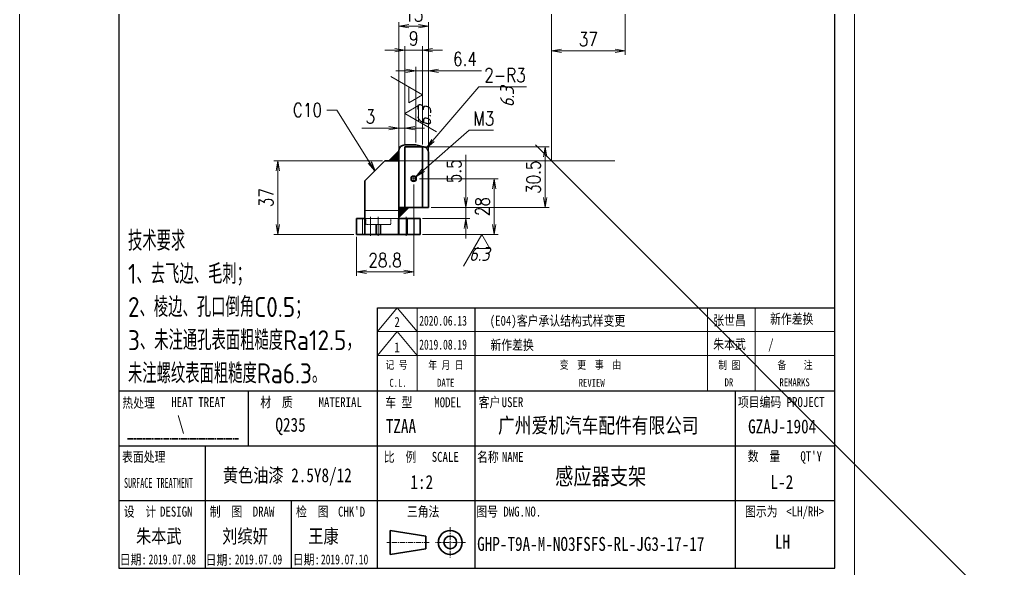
# Model space of a CAD drawing. Header units: millimetres. Extents: x -24576 to 162381, y -42879 to 1708.
# Drawn here: x 94812.8 to 95303.1, y 813.6 to 1090.1 of the extents above; entities that cross this region are included whole.
import ezdxf
from ezdxf.enums import TextEntityAlignment as Align

# ---------------------------------------------------------------- set-up
doc = ezdxf.new("R2010")
doc.units = ezdxf.units.MM
doc.header["$LTSCALE"] = 0.5
for name, pattern in [('AM_ISO02W050x2', [3.75, 3, -0.75]), ('AM_ISO08W050x2', [9, 6, -0.75, 1.5, -0.75]), ('CENTER', [2, 1.25, -0.25, 0.25, -0.25])]:
    doc.linetypes.add(name, pattern=pattern)
for name, color, linetype, lineweight in [('CENTER', 2, 'AM_ISO08W050x2', 15), ('DRAWING', 7, 'Continuous', 35), ('HIDDEN', 1, 'AM_ISO02W050x2', 18), ('中心线', 2, 'AM_ISO08W050x2', 18), ('图框', 7, 'Continuous', 18), ('标注线', 3, 'Continuous', 18), ('热处理', 7, 'Continuous', 20), ('粗实线', 7, 'Continuous', 35), ('粗点划线', 6, 'AM_ISO08W050x2', 35), ('细实线', 3, 'Continuous', 18)]:
    doc.layers.add(name, color=color, linetype=linetype, lineweight=lineweight)
for name, color, linetype in [('SYMBOL', 7, 'Continuous'), ('图\\M+19E79\\M+195B6\\M+18E9A', 7, 'Continuous'), ('图号', 7, 'Continuous'), ('图名', 7, 'Continuous'), ('数量', 7, 'Continuous'), ('材质', 7, 'Continuous'), ('表面处理', 7, 'Continuous'), ('车型', 7, 'Continuous')]:
    doc.layers.add(name, color=color, linetype=linetype)
doc.layers.add('打印-禁用', color=7, linetype='Continuous', lineweight=15, plot=False)
doc.styles.add('DIM', font='romans.shx', dxfattribs={"width": 0.8, "bigfont": 'bigfont.shx'})
doc.styles.add('国标', font='simfang.ttf', dxfattribs={"width": 0.8})
doc.styles.add('机械长仿宋', font='gbenor.shx', dxfattribs={"height": 1, "bigfont": 'gbcbig.shx'})
doc.dimstyles.new('DEH 1-2$0', dxfattribs={"dimscale": 2, "dimtxt": 3.5, "dimasz": 2.5, "dimexe": 1, "dimexo": 0.625, "dimgap": 1.2, "dimtad": 1, "dimdsep": 46, "dimtxsty": 'DIM', "dimblk": 'OPEN', "dimcen": 0, "dimclrd": 8, "dimclre": 8, "dimclrt": 2, "dimazin": 2, "dimtfac": 0.5, "dimtmove": 0, "dimatfit": 3, "dimldrblk": 'OPEN', "dimfxl": 0, "dimtolj": 2, "dimlwd": 13, "dimlwe": 13, "dimarcsym": 0})
doc.dimstyles.new('DEH 1-2$3', dxfattribs={"dimscale": 2, "dimtxt": 3.5, "dimasz": 2.5, "dimexe": 1, "dimexo": 0.625, "dimgap": 1.2, "dimtad": 1, "dimtoh": 1, "dimdsep": 46, "dimtxsty": 'DIM', "dimblk": 'OPEN', "dimcen": 0, "dimclrd": 8, "dimclre": 8, "dimclrt": 2, "dimazin": 2, "dimtfac": 0.5, "dimtofl": 0, "dimtmove": 0, "dimatfit": 3, "dimldrblk": 'OPEN', "dimfxl": 0, "dimtolj": 2, "dimlwd": 18, "dimlwe": 18, "dimarcsym": 0})
doc.dimstyles.new('DEH 1-2$4', dxfattribs={"dimscale": 2, "dimtxt": 3.5, "dimasz": 2.5, "dimexe": 1, "dimexo": 0.625, "dimgap": 1.2, "dimtad": 1, "dimtoh": 1, "dimdsep": 46, "dimtxsty": 'DIM', "dimblk": 'OPEN', "dimcen": 0, "dimclrd": 8, "dimclre": 8, "dimclrt": 2, "dimazin": 2, "dimtfac": 0.5, "dimtofl": 0, "dimtmove": 0, "dimatfit": 3, "dimldrblk": 'OPEN', "dimfxl": 0, "dimtolj": 2, "dimlwd": 18, "dimlwe": 18, "dimarcsym": 0})
doc.dimstyles.new('DEH 1-2$7', dxfattribs={"dimscale": 2, "dimtxt": 3.5, "dimasz": 2.5, "dimexe": 1, "dimexo": 0.625, "dimgap": 1.2, "dimtad": 1, "dimdsep": 46, "dimtxsty": 'DIM', "dimblk": 'OPEN', "dimcen": 0, "dimclrd": 8, "dimclre": 8, "dimclrt": 2, "dimazin": 2, "dimtfac": 0.5, "dimtmove": 0, "dimatfit": 3, "dimldrblk": 'OPEN', "dimfxl": 0, "dimtolj": 2, "dimlwd": 13, "dimlwe": 13, "dimarcsym": 0})

# ---------------------------------------------------------------- blocks, each defined once
blk = doc.blocks.new('GZDEH零件A4图框V01版')
at = {"layer": '中心线', "color": 1, "linetype": 'CENTER', "lineweight": 5, "ltscale": 2}
for p, q in [((108.33, 23.8), (108.33, 16.2)), ((103, 20), (92.4, 20)), ((112.13, 20), (104.53, 20))]:
    blk.add_line(p, q, dxfattribs=at)
at = {"layer": '图\\M+19E79\\M+195B6\\M+18E9A', "linetype": 'Continuous'}
for p, q in [((25, 292), (25, 13.5)), ((205, 13.5), (205, 292)), ((205, 13.5), (205, 97)), ((90, 79), (205, 79)), ((90, 13.5), (90, 79)), ((25, 13.5), (205, 13.5))]:
    blk.add_line(p, q, dxfattribs=at)
at = {"layer": '图\\M+19E79\\M+195B6\\M+18E9A', "color": 9}
for p, q in [((114.5, 79), (114.5, 13.5)), ((205, 58), (25, 58)), ((57.5, 58), (57.5, 44.11)), ((114.5, 58), (114.5, 13.5)), ((180, 58), (180, 13.5)), ((25, 44.25), (205, 44.25)), ((46.68, 44.25), (46.68, 30.5)), ((25, 30.5), (205, 30.5)), ((46.68, 30.5), (46.68, 13.5)), ((46.68, 30.5), (46.68, 13.5)), ((68.34, 30.5), (68.34, 13.5)), ((68.34, 30.5), (68.34, 13.5))]:
    blk.add_line(p, q, dxfattribs=at)
at = {"layer": '图框', "color": 9}
for p, q in [((90, 73), (95, 79)), ((95, 79), (100, 73)), ((100, 58), (100, 79)), ((173, 58), (173, 79)), ((185, 79), (185, 58)), ((90, 73), (205, 73)), ((90, 67), (95, 73)), ((95, 73), (100, 67)), ((90, 67), (205, 67))]:
    blk.add_line(p, q, dxfattribs=at)
at = {"layer": '图框', "color": 2, "linetype": 'ByBlock', "lineweight": 35}
for p, q in [((102.2, 21.6), (93.2, 23)), ((93.2, 17), (93.2, 23)), ((102.2, 21.6), (102.2, 18.4)), ((102.2, 18.4), (93.2, 17))]:
    blk.add_line(p, q, dxfattribs=at)
for radius in [3, 1.6]:
    blk.add_circle((108.33, 20), radius, dxfattribs=at)
at = {"layer": '打印-禁用', "linetype": 'Continuous'}
for p, q in [((0, 297), (0, 0)), ((210, 297), (210, 0))]:
    blk.add_line(p, q, dxfattribs=at)
at = {"layer": '图\\M+19E79\\M+195B6\\M+18E9A', "color": 9, "style": '国标'}
for s, width, p in [('热处理', 0.8, (25.86, 53.85)), ('材  质', 0.8, (60.55, 54)), ('项目编码 PROJECT', 0.8, (180.64, 54.03)), ('表面处理', 0.8, (25.78, 40.25)), ('比  例\u3000', 0.8, (91.61, 40.25)), ('SCALE', 0.8, (103.66, 40.25)), ('名称\u3000', 0.8, (115.05, 40.25)), ('NAME', 0.8, (121.31, 40.25)), ('数  量', 0.8, (183.12, 40.41)), ("QT'Y ", 0.8, (196.37, 40.41)), ('SURFACE TREATMENT', 0.6, (26.28, 33.71)), (' DESIGN', 0.8, (33.98, 26.5)), (' DRAW', 0.8, (57.29, 26.5)), ("CHK'D", 0.8, (80.09, 26.5)), ('三角法', 0.8, (97.41, 26.5)), ('图号', 0.8, (114.87, 26.5)), ('DWG.NO.', 0.8, (121.67, 26.5)), ('图示为', 0.8, (182.45, 26.53)), ('<LH/RH>', 0.8, (192.82, 26.53))]:
    blk.add_text(s, height=2.5, dxfattribs=dict(at, width=width)).set_placement(p)
at = {"layer": '图\\M+19E79\\M+195B6\\M+18E9A', "color": 9, "style": '国标', "width": 0.8}
for s, p in [('HEAT TREAT', (44.96, 54.01)), ('MATERIAL', (80.65, 54)), ('客户', (118.19, 54)), ('USER', (123.97, 54)), ('设  计', (30.3, 26.5)), ('制  图', (51.94, 26.5)), ('检  图', (73.62, 26.5)), ('日期:', (28.6, 14.46)), ('日期:', (50.22, 14.36)), ('日期:', (72.13, 14.46))]:
    blk.add_text(s, height=2.5, dxfattribs=at).set_placement(p, align=Align.CENTER)
for s, p in [('车 型', (95.38, 55.27)), ('MODEL', (107.71, 55.22))]:
    blk.add_text(s, height=2.5, dxfattribs=at).set_placement(p, align=Align.MIDDLE)
at = {"layer": '图框', "color": 9, "style": '国标', "width": 0.8}
for s, p in [('记 号', (94.82, 63.62)), ('年 月 日', (107.24, 63.57)), ('变  更  事  由', (143.58, 63.63)), ('C.L.', (95.2, 59.11)), ('DATE', (107.19, 59.14)), ('REVIEW', (143.89, 59.11))]:
    blk.add_text(s, height=2, dxfattribs=at).set_placement(p, align=Align.CENTER)
for s, p in [('制 图', (178.49, 64.61)), ('备    注', (195.02, 64.64)), ('DR', (178.4, 60.22)), ('REMARKS', (194.91, 60.23))]:
    blk.add_text(s, height=2, dxfattribs=at).set_placement(p, align=Align.MIDDLE)
blk = doc.blocks.new('DEH A4')
at = {"layer": '图框'}
blk.add_blockref('GZDEH零件A4图框V01版', (0, 0), dxfattribs=at)
blk = doc.blocks.new('_Open')
at = {"color": 0, "linetype": 'ByBlock', "lineweight": -2}
for p, q in [((-1, 0.167), (0, 0)), ((-1, -0.167), (0, 0)), ((0, 0), (-1, 0))]:
    blk.add_line(p, q, dxfattribs=at)
blk = doc.blocks.new('*D18')
at = {"layer": 'Defpoints', "color": 0, "transparency": 16777216}
for p in [(94942.72, 1019.05), (94996.5, 1019.05), (94982.2, 982.05)]:
    blk.add_point(p, dxfattribs=at)
at = {"layer": '标注线', "color": 8, "lineweight": 13, "transparency": 16777216}
for p, q in [((94995.25, 1019.05), (94940.72, 1019.05)), ((94942.72, 987.05), (94942.72, 1014.05)), ((94980.95, 982.05), (94940.72, 982.05))]:
    blk.add_line(p, q, dxfattribs=at)
at = {"layer": '标注线', "color": 8, "lineweight": 13, "transparency": 16777216, "xscale": 5, "yscale": 5, "zscale": 5}
for p, rotation in [((94942.72, 1019.05), 90), ((94942.72, 982.05), 270)]:
    blk.add_blockref('_Open', p, dxfattribs=dict(at, rotation=rotation))
at = {"layer": '标注线', "color": 2, "transparency": 16777216, "insert": (94936.82, 1000.55), "char_height": 7, "attachment_point": 5, "rotation": 90, "style": 'DIM'}
blk.add_mtext('\\A2;37', dxfattribs=at)
blk = doc.blocks.new('*D19')
at = {"layer": 'Defpoints', "color": 0, "transparency": 16777216}
for p in [(95006.5, 1035.39), (95006.5, 1026.05), (95003.5, 1024.05)]:
    blk.add_point(p, dxfattribs=at)
at = {"layer": '标注线', "color": 8, "lineweight": 13, "transparency": 16777216}
for p, q in [((94998.5, 1035.39), (94984.97, 1035.39)), ((95003.5, 1025.3), (95003.5, 1037.39)), ((95006.5, 1035.39), (95003.5, 1035.39)), ((95006.5, 1027.3), (95006.5, 1037.39)), ((95011.5, 1035.39), (95016.5, 1035.39))]:
    blk.add_line(p, q, dxfattribs=at)
at = {"layer": '标注线', "color": 8, "lineweight": 13, "transparency": 16777216, "xscale": 5, "yscale": 5, "zscale": 5}
blk.add_blockref('_Open', (95003.5, 1035.39), dxfattribs=at)
at = {"layer": '标注线', "color": 8, "lineweight": 13, "transparency": 16777216, "xscale": 5, "yscale": 5, "zscale": 5, "rotation": 180}
blk.add_blockref('_Open', (95006.5, 1035.39), dxfattribs=at)
at = {"layer": '标注线', "color": 2, "transparency": 16777216, "insert": (94989.23, 1041.29), "char_height": 7, "attachment_point": 5, "style": 'DIM'}
blk.add_mtext('\\A2;3', dxfattribs=at)
blk = doc.blocks.new('*D20')
at = {"layer": 'Defpoints', "color": 0, "transparency": 16777216}
for p in [(95015.5, 1074.61), (95006.5, 1026.05), (95015.5, 1026.05)]:
    blk.add_point(p, dxfattribs=at)
at = {"layer": '标注线', "color": 8, "lineweight": 13, "transparency": 16777216}
for p, q in [((95001.5, 1074.61), (94996.5, 1074.61)), ((95006.5, 1027.3), (95006.5, 1076.61)), ((95006.5, 1074.61), (95015.5, 1074.61)), ((95015.5, 1027.3), (95015.5, 1076.61)), ((95020.5, 1074.61), (95025.5, 1074.61))]:
    blk.add_line(p, q, dxfattribs=at)
at = {"layer": '标注线', "color": 8, "lineweight": 13, "transparency": 16777216, "xscale": 5, "yscale": 5, "zscale": 5}
blk.add_blockref('_Open', (95006.5, 1074.61), dxfattribs=at)
at = {"layer": '标注线', "color": 8, "lineweight": 13, "transparency": 16777216, "xscale": 5, "yscale": 5, "zscale": 5, "rotation": 180}
blk.add_blockref('_Open', (95015.5, 1074.61), dxfattribs=at)
at = {"layer": '标注线', "color": 2, "transparency": 16777216, "insert": (95011, 1080.51), "char_height": 7, "attachment_point": 5, "style": 'DIM'}
blk.add_mtext('\\A2;9', dxfattribs=at)
blk = doc.blocks.new('*D21')
at = {"layer": 'Defpoints', "color": 0, "transparency": 16777216}
for p in [(95018.5, 1086.66), (95003.5, 1024.05), (95018.5, 1023.17)]:
    blk.add_point(p, dxfattribs=at)
at = {"layer": '标注线', "color": 8, "lineweight": 13, "transparency": 16777216}
for p, q in [((95003.5, 1025.3), (95003.5, 1088.66)), ((95018.5, 1024.42), (95018.5, 1088.66)), ((95008.5, 1086.66), (95013.5, 1086.66))]:
    blk.add_line(p, q, dxfattribs=at)
at = {"layer": '标注线', "color": 8, "lineweight": 13, "transparency": 16777216, "xscale": 5, "yscale": 5, "zscale": 5, "rotation": 180}
blk.add_blockref('_Open', (95003.5, 1086.66), dxfattribs=at)
at = {"layer": '标注线', "color": 8, "lineweight": 13, "transparency": 16777216, "xscale": 5, "yscale": 5, "zscale": 5}
blk.add_blockref('_Open', (95018.5, 1086.66), dxfattribs=at)
at = {"layer": '标注线', "color": 2, "transparency": 16777216, "insert": (95011.05, 1092.56), "char_height": 7, "attachment_point": 5, "style": 'DIM'}
blk.add_mtext('\\A2;15', dxfattribs=at)
blk = doc.blocks.new('*D24')
at = {"layer": 'Defpoints', "color": 0, "transparency": 16777216}
for p in [(95012.6, 1010.05), (95051.52, 1010.05), (95014.2, 982.05)]:
    blk.add_point(p, dxfattribs=at)
at = {"layer": '标注线', "color": 8, "lineweight": 13, "transparency": 16777216}
for p, q in [((95013.85, 1010.05), (95053.52, 1010.05)), ((95051.52, 987.05), (95051.52, 1005.05)), ((95015.45, 982.05), (95053.52, 982.05))]:
    blk.add_line(p, q, dxfattribs=at)
at = {"layer": '标注线', "color": 8, "lineweight": 13, "transparency": 16777216, "xscale": 5, "yscale": 5, "zscale": 5}
for p, rotation in [((95051.52, 1010.05), 90), ((95051.52, 982.05), 270)]:
    blk.add_blockref('_Open', p, dxfattribs=dict(at, rotation=rotation))
at = {"layer": '标注线', "color": 2, "transparency": 16777216, "insert": (95045.62, 996.05), "char_height": 7, "attachment_point": 5, "rotation": 90, "style": 'DIM'}
blk.add_mtext('\\A2;28', dxfattribs=at)
blk = doc.blocks.new('*D25')
at = {"layer": 'Defpoints', "color": 0, "transparency": 16777216}
for p in [(95011, 1008.45), (94982.2, 982.05), (95011, 963.17)]:
    blk.add_point(p, dxfattribs=at)
at = {"layer": '标注线', "color": 8, "lineweight": 13, "transparency": 16777216}
for p, q in [((95011, 1007.2), (95011, 961.17)), ((94982.2, 980.8), (94982.2, 961.17)), ((94987.2, 963.17), (95006, 963.17))]:
    blk.add_line(p, q, dxfattribs=at)
at = {"layer": '标注线', "color": 8, "lineweight": 13, "transparency": 16777216, "xscale": 5, "yscale": 5, "zscale": 5, "rotation": 180}
blk.add_blockref('_Open', (94982.2, 963.17), dxfattribs=at)
at = {"layer": '标注线', "color": 8, "lineweight": 13, "transparency": 16777216, "xscale": 5, "yscale": 5, "zscale": 5}
blk.add_blockref('_Open', (95011, 963.17), dxfattribs=at)
at = {"layer": '标注线', "color": 2, "transparency": 16777216, "insert": (94996.6, 969.07), "char_height": 7, "attachment_point": 5, "style": 'DIM'}
blk.add_mtext('\\A2;28.8', dxfattribs=at)
blk = doc.blocks.new('*D26')
at = {"layer": 'Defpoints', "color": 0, "transparency": 16777216}
for p in [(95012.13, 1011.04), (95009.87, 1009.06)]:
    blk.add_point(p, dxfattribs=at)
at = {"layer": '标注线', "color": 8, "lineweight": 18, "transparency": 16777216}
for p, q in [((95038.93, 1034.44), (95015.9, 1014.32)), ((95051.2, 1034.44), (95038.93, 1034.44))]:
    blk.add_line(p, q, dxfattribs=at)
at = {"layer": '标注线', "color": 8, "lineweight": 18, "transparency": 16777216, "xscale": 5, "yscale": 5, "zscale": 5, "rotation": 221.1317735094713}
blk.add_blockref('_Open', (95012.13, 1011.04), dxfattribs=at)
at = {"layer": '标注线', "color": 2, "transparency": 16777216, "insert": (95046.27, 1040.34), "char_height": 7, "attachment_point": 5, "style": 'DIM'}
blk.add_mtext('\\A2;M3', dxfattribs=at)
blk = doc.blocks.new('WELDING_5')
at = {"layer": '粗实线'}
blk.add_hatch(color=256, dxfattribs=at).paths.add_polyline_path([(0, 5), (0, 0), (5, 0)])
for q in [(0, 5), (5, 0)]:
    blk.add_line((0, 0), q, dxfattribs=at)
blk.add_lwpolyline([(0, 5), (5, 0)], dxfattribs=at)
blk = doc.blocks.new('*D27')
at = {"layer": 'Defpoints', "color": 0, "transparency": 16777216}
for p in [(95018.5, 995.55), (95037.24, 995.55), (95014.2, 990.05)]:
    blk.add_point(p, dxfattribs=at)
at = {"layer": '标注线', "color": 8, "lineweight": 13, "transparency": 16777216}
for p, q in [((95037.24, 1000.55), (95037.24, 1022.08)), ((95019.75, 995.55), (95039.24, 995.55)), ((95037.24, 990.05), (95037.24, 995.55)), ((95015.45, 990.05), (95039.24, 990.05)), ((95037.24, 985.05), (95037.24, 980.05))]:
    blk.add_line(p, q, dxfattribs=at)
at = {"layer": '标注线', "color": 8, "lineweight": 13, "transparency": 16777216, "xscale": 5, "yscale": 5, "zscale": 5}
for p, rotation in [((95037.24, 995.55), 270), ((95037.24, 990.05), 90)]:
    blk.add_blockref('_Open', p, dxfattribs=dict(at, rotation=rotation))
at = {"layer": '标注线', "color": 2, "transparency": 16777216, "insert": (95031.34, 1013.82), "char_height": 7, "attachment_point": 5, "rotation": 90, "style": 'DIM'}
blk.add_mtext('\\A2;5.5', dxfattribs=at)
blk = doc.blocks.new('FINISHER_BL')
at = {"layer": '细实线'}
for p, q in [((0, 0), (-4.62, -8)), ((2.02, -3.5), (0, 0)), ((-2.02, -3.5), (2.02, -3.5))]:
    blk.add_line(p, q, dxfattribs=at)
at = {"layer": '细实线', "color": 2, "style": '机械长仿宋', "oblique": 15}
blk.add_attdef('0.0', text='', height=3.5, dxfattribs=at).set_placement((-3.21, -3.16), align=Align.TOP_LEFT)
blk = doc.blocks.new('FINISHER_TR')
at = {"layer": '标注线'}
for p, q in [((0, 0), (4.62, 8)), ((-2.02, 3.5), (0, 0)), ((2.02, 3.5), (-2.02, 3.5))]:
    blk.add_line(p, q, dxfattribs=at)
at = {"layer": '标注线', "color": 2, "style": '机械长仿宋', "oblique": 15}
blk.add_attdef('0.0', text='', height=3.5, dxfattribs=at).set_placement((2.03, -24.04), align=Align.BOTTOM_RIGHT)
blk = doc.blocks.new('*D29')
at = {"layer": 'Defpoints', "color": 0, "transparency": 16777216}
for p in [(95015.5, 1026.05), (95077.17, 1026.05), (95018.5, 995.55)]:
    blk.add_point(p, dxfattribs=at)
at = {"layer": '标注线', "color": 8, "lineweight": 13, "transparency": 16777216}
for p, q in [((95016.75, 1026.05), (95079.17, 1026.05)), ((95077.17, 1000.55), (95077.17, 1021.05)), ((95019.75, 995.55), (95079.17, 995.55))]:
    blk.add_line(p, q, dxfattribs=at)
at = {"layer": '标注线', "color": 8, "lineweight": 13, "transparency": 16777216, "xscale": 5, "yscale": 5, "zscale": 5}
for p, rotation in [((95077.17, 1026.05), 90), ((95077.17, 995.55), 270)]:
    blk.add_blockref('_Open', p, dxfattribs=dict(at, rotation=rotation))
at = {"layer": '标注线', "color": 2, "transparency": 16777216, "insert": (95071.27, 1010.8), "char_height": 7, "attachment_point": 5, "rotation": 90, "style": 'DIM'}
blk.add_mtext('\\A2;30.5', dxfattribs=at)
blk = doc.blocks.new('*D30')
at = {"layer": 'Defpoints', "color": 0, "transparency": 16777216}
for p in [(95017.45, 1025.45), (95015.5, 1023.17)]:
    blk.add_point(p, dxfattribs=at)
at = {"layer": '标注线', "color": 8, "lineweight": 18, "transparency": 16777216}
for p, q in [((95043.73, 1056.23), (95020.7, 1029.25)), ((95067.73, 1056.23), (95043.73, 1056.23))]:
    blk.add_line(p, q, dxfattribs=at)
at = {"layer": '标注线', "color": 8, "lineweight": 18, "transparency": 16777216, "xscale": 5, "yscale": 5, "zscale": 5, "rotation": 229.4993553526928}
blk.add_blockref('_Open', (95017.45, 1025.45), dxfattribs=at)
at = {"layer": '标注线', "color": 2, "transparency": 16777216, "insert": (95056.93, 1062.13), "char_height": 7, "attachment_point": 5, "style": 'DIM'}
blk.add_mtext('\\A2;{\\Fromans,bigfont|c134;2-}R3', dxfattribs=at)
blk = doc.blocks.new('*D31')
at = {"layer": 'Defpoints', "color": 0, "transparency": 16777216}
for p in [(95018.5, 1064.34), (95012.07, 1027.05), (95018.5, 1023.17)]:
    blk.add_point(p, dxfattribs=at)
at = {"layer": '标注线', "color": 8, "lineweight": 13, "transparency": 16777216}
for p, q in [((95007.07, 1064.34), (95002.07, 1064.34)), ((95012.07, 1028.3), (95012.07, 1066.34)), ((95012.07, 1064.34), (95018.5, 1064.34)), ((95018.5, 1024.42), (95018.5, 1066.34)), ((95023.5, 1064.34), (95045.03, 1064.34))]:
    blk.add_line(p, q, dxfattribs=at)
at = {"layer": '标注线', "color": 8, "lineweight": 13, "transparency": 16777216, "xscale": 5, "yscale": 5, "zscale": 5}
blk.add_blockref('_Open', (95012.07, 1064.34), dxfattribs=at)
at = {"layer": '标注线', "color": 8, "lineweight": 13, "transparency": 16777216, "xscale": 5, "yscale": 5, "zscale": 5, "rotation": 180}
blk.add_blockref('_Open', (95018.5, 1064.34), dxfattribs=at)
at = {"layer": '标注线', "color": 2, "transparency": 16777216, "insert": (95036.77, 1070.24), "char_height": 7, "attachment_point": 5, "style": 'DIM'}
blk.add_mtext('\\A2;6.4', dxfattribs=at)
blk = doc.blocks.new('*D39')
at = {"layer": 'Defpoints', "color": 0, "transparency": 16777216}
for p in [(95117.33, 1138.95), (95080.33, 1120.95), (95117.33, 1074.34)]:
    blk.add_point(p, dxfattribs=at)
at = {"layer": '标注线', "color": 8, "lineweight": 13, "transparency": 16777216}
for p, q in [((95117.33, 1137.7), (95117.33, 1072.34)), ((95080.33, 1119.7), (95080.33, 1072.34)), ((95085.33, 1074.34), (95112.33, 1074.34))]:
    blk.add_line(p, q, dxfattribs=at)
at = {"layer": '标注线', "color": 8, "lineweight": 13, "transparency": 16777216, "xscale": 5, "yscale": 5, "zscale": 5, "rotation": 180}
blk.add_blockref('_Open', (95080.33, 1074.34), dxfattribs=at)
at = {"layer": '标注线', "color": 8, "lineweight": 13, "transparency": 16777216, "xscale": 5, "yscale": 5, "zscale": 5}
blk.add_blockref('_Open', (95117.33, 1074.34), dxfattribs=at)
at = {"layer": '标注线', "color": 2, "transparency": 16777216, "insert": (95098.83, 1080.24), "char_height": 7, "attachment_point": 5, "style": 'DIM'}
blk.add_mtext('\\A2;37', dxfattribs=at)

msp = doc.modelspace()

# ---------------------------------------------------------------- linework, layer by layer
at = {"color": 7, "lineweight": 35, "ltscale": 0.139286}
msp.add_line((95012.071, 1027.049), (95006.5, 1027.049), dxfattribs=at)
at = {"color": 7, "lineweight": 35}
for p, q in [((95006.5, 995.549), (95006.5, 1026.049)), ((95015.5, 1026.049), (95015.5, 995.549)), ((95003.5, 995.549), (95003.5, 1024.049)), ((95018.5, 1023.168), (95018.5, 995.549))]:
    msp.add_line(p, q, dxfattribs=at)
at = {"color": 7, "lineweight": 35, "ltscale": 0.225}
for p, q in [((95015.5, 1026.049), (95006.5, 1026.049)), ((95015.5, 995.549), (95006.5, 995.549))]:
    msp.add_line(p, q, dxfattribs=at)
at = {"color": 7, "lineweight": 35, "ltscale": 0.105517}
msp.add_line((95016.181, 1026.09), (95012.071, 1027.049), dxfattribs=at)
at = {"color": 7, "lineweight": 35, "ltscale": 0.353553}
msp.add_line((94996.5, 1019.049), (94986.5, 1009.049), dxfattribs=at)
at = {"color": 7, "lineweight": 35, "ltscale": 0.175}
msp.add_line((95003.5, 1019.049), (94996.5, 1019.049), dxfattribs=at)
at = {"color": 7, "lineweight": 35, "ltscale": 0.375}
msp.add_line((94986.5, 1009.049), (94986.5, 994.049), dxfattribs=at)
at = {"color": 7, "lineweight": 35, "ltscale": 0.075}
for p, q in [((95006.5, 995.549), (95003.5, 995.549)), ((95018.5, 995.549), (95015.5, 995.549))]:
    msp.add_line(p, q, dxfattribs=at)
at = {"color": 7, "lineweight": 35, "ltscale": 0.0375}
msp.add_line((95003.5, 995.549), (95003.5, 994.049), dxfattribs=at)
at = {"color": 7, "lineweight": 13, "ltscale": 0.425}
msp.add_line((95003.5, 994.049), (94986.5, 994.049), dxfattribs=at)
at = {"color": 7, "lineweight": 35, "ltscale": 0.3}
for p, q in [((94986.5, 982.049), (94986.5, 994.049)), ((95003.5, 994.049), (95003.5, 982.049))]:
    msp.add_line(p, q, dxfattribs=at)
at = {"color": 7, "lineweight": 35, "ltscale": 0.1075}
for p, q in [((94986.5, 990.049), (94982.2, 990.049)), ((95007.8, 990.049), (95003.5, 990.049)), ((94986.5, 982.049), (94982.2, 982.049)), ((95007.8, 982.049), (95003.5, 982.049))]:
    msp.add_line(p, q, dxfattribs=at)
at = {"color": 7, "lineweight": 35, "ltscale": 0.2}
for p, q in [((94982.2, 990.049), (94982.2, 982.049)), ((95007.8, 982.049), (95007.8, 990.049)), ((95014.2, 982.049), (95014.2, 990.049))]:
    msp.add_line(p, q, dxfattribs=at)
at = {"color": 7, "lineweight": 35, "ltscale": 0.16}
for p, q in [((95007.8, 990.049), (95014.2, 990.049)), ((95014.2, 982.049), (95007.8, 982.049))]:
    msp.add_line(p, q, dxfattribs=at)
at = {"color": 7, "lineweight": 35, "ltscale": 0.425}
msp.add_line((95003.5, 982.049), (94986.5, 982.049), dxfattribs=at)
at = {"color": 7, "lineweight": 35}
msp.add_circle((95011, 1010.049), 1.23, dxfattribs=at)
for centre, start, end in [((95006.5, 1024.049), 90, 180), ((95015.5, 1023.168), 0, 76.86598)]:
    msp.add_arc(centre, 3, start, end, dxfattribs=at)
at = {"layer": 'CENTER', "ltscale": 0.079918}
msp.add_line((95011, 1011.647), (95011, 1008.45), dxfattribs=at)
at = {"layer": 'CENTER', "ltscale": 0.079916}
msp.add_line((95012.598, 1010.049), (95009.401, 1010.049), dxfattribs=at)
at = {"layer": 'CENTER', "ltscale": 0.240015}
for p, q in [((94989.2, 990.849), (94989.2, 981.248)), ((94993.2, 990.849), (94993.2, 981.248)), ((95007.2, 990.849), (95007.2, 981.248))]:
    msp.add_line(p, q, dxfattribs=at)
at = {"layer": 'HIDDEN'}
msp.add_line((95003.5, 1019.049), (95003.5, 995.549), dxfattribs=at)
at = {"layer": 'HIDDEN', "ltscale": 0.425}
for p, q in [((95003.5, 994.049), (94986.5, 994.049)), ((95003.5, 990.049), (94986.5, 990.049))]:
    msp.add_line(p, q, dxfattribs=at)
at = {"layer": 'HIDDEN', "ltscale": 0.2}
for p, q in [((94985.2, 990.049), (94985.2, 982.049)), ((94985.2, 990.049), (94985.2, 982.049)), ((94993.2, 990.049), (94993.2, 982.049)), ((94993.2, 990.049), (94993.2, 982.049)), ((95003.2, 990.049), (95003.2, 982.049)), ((95003.2, 990.049), (95003.2, 982.049)), ((95011.2, 990.049), (95011.2, 982.049)), ((95011.2, 990.049), (95011.2, 982.049))]:
    msp.add_line(p, q, dxfattribs=at)
at = {"layer": 'HIDDEN', "ltscale": 0.075}
for p, q in [((94986.95, 990.049), (94986.95, 987.049)), ((94999.45, 990.049), (94999.45, 987.049))]:
    msp.add_line(p, q, dxfattribs=at)
at = {"layer": 'HIDDEN', "ltscale": 0.08134}
msp.add_line((94986.95, 987.049), (94990.203, 987.049), dxfattribs=at)
at = {"layer": 'HIDDEN', "ltscale": 0.23116}
msp.add_line((94990.203, 987.049), (94999.45, 987.049), dxfattribs=at)
at = {"layer": 'HIDDEN', "ltscale": 0.125}
for p, q in [((94991.95, 987.049), (94991.95, 982.049)), ((94992.329, 987.049), (94992.329, 982.049)), ((94994.071, 987.049), (94994.071, 982.049)), ((94994.45, 987.049), (94994.45, 982.049))]:
    msp.add_line(p, q, dxfattribs=at)
at = {"layer": '标注线'}
for p, q in [((95080.33, 1019.049), (95080.33, 1304.094)), ((95072.33, 1027.049), (95303.117, 796.261)), ((95003.5, 1019.049), (95112.25, 1019.049))]:
    msp.add_line(p, q, dxfattribs=at)
msp.add_circle((95011, 1010.049), 1.5, dxfattribs=at)
at = {"layer": '粗点划线', "linetype": 'AM_ISO08W050x2'}
msp.add_line((94867.1, 879.378), (94922.822, 879.378), dxfattribs=at)

# ---------------------------------------------------------------- block references
at = {"layer": 'DRAWING'}
for p, rotation in [((95003.5, 1019.049), 90), ((95003.5, 995.549), 270)]:
    msp.add_blockref('WELDING_5', p, dxfattribs=dict(at, rotation=rotation))
at = {"layer": 'SYMBOL', "xscale": 2, "yscale": 2, "zscale": 2, "rotation": 90}
for name, p in [('FINISHER_TR', (95015.5, 1052.221)), ('FINISHER_BL', (95006.5, 1042.819))]:
    msp.add_blockref(name, p, dxfattribs=at).add_auto_attribs({'0.0': '6.3'})
at = {"layer": 'SYMBOL', "xscale": 2, "yscale": 2, "zscale": 2}
msp.add_blockref('FINISHER_BL', (95045.282, 982.049), dxfattribs=at).add_auto_attribs({'0.0': '6.3'})
at = {"layer": '图框', "xscale": 2, "yscale": 2, "zscale": 2}
msp.add_blockref('DEH A4', (94812.751, 787.235), dxfattribs=at)

# ---------------------------------------------------------------- texts
at = {"layer": '图\\M+19E79\\M+195B6\\M+18E9A', "color": 3, "style": '国标'}
for s, height, width, p in [('(E04)客户承认结构式样变更', 5, 0.8, (95049.241, 936.179)), ('张世昌', 5, 0.8, (95161.651, 936.376)), ('新作差换', 5, 0.8, (95190.241, 937.118)), ('2', 5, 0.8, (95001.306, 935.547)), ('2020.06.13', 5, 0.705904, (95013.771, 936.179)), ('1', 5, 0.8, (95001.285, 922.827)), ('2019.08.19', 5, 0.705904, (95013.771, 924.179)), ('新作差换', 5, 0.8, (95049.585, 924.01)), ('朱本武', 5, 0.8, (95161.651, 924.376)), ('/', 5, 0.8, (95189.314, 924.398)), ('广州爱机汽车配件有限公司', 7.7, 0.8, (95053.441, 882.197)), ('GZAJ-1904', 7, 0.8, (95179.185, 882.055)), ('1:2', 7, 0.8, (95009.352, 854.101)), ('朱本武', 7, 0.8, (94871.347, 826.868)), ('刘缤妍', 7, 0.8, (94914.707, 826.868)), ('王康', 7, 0.8, (94958.027, 826.868)), ('2019.07.08', 5, 0.7, (94877.677, 816.195)), ('2019.07.09', 5, 0.7, (94921.037, 816.195)), ('2019.07.10', 5, 0.7, (94964.357, 816.195))]:
    msp.add_text(s, height=height, dxfattribs=dict(at, width=width)).set_placement(p)
at = {"layer": '图\\M+19E79\\M+195B6\\M+18E9A', "color": 3, "style": '国标', "width": 0.8}
msp.add_text('LH', height=7, dxfattribs=at).set_placement((95196.494, 824.068), align=Align.CENTER)
at = {"layer": '图号', "color": 3, "style": '国标', "width": 0.8}
msp.add_text('GHP-T9A-M-NO3FSFS-RL-JG3-17-17', height=7, dxfattribs=at).set_placement((95042.917, 822.982))
at = {"layer": '图名', "color": 3, "style": '国标', "width": 0.8}
msp.add_text('感应器支架', height=8.4, dxfattribs=at).set_placement((95105.055, 856.262), align=Align.CENTER)
at = {"layer": '数量', "color": 3, "style": '国标', "width": 0.8}
msp.add_text('L-2', height=7, dxfattribs=at).set_placement((95196.187, 854.132), align=Align.CENTER)
at = {"layer": '材质', "color": 3, "style": '国标', "width": 0.8}
msp.add_text('Q235', height=7, dxfattribs=at).set_placement((94949.067, 882.875), align=Align.CENTER)
at = {"layer": '标注线', "color": 2, "insert": (94964.888, 1041.083), "char_height": 7, "attachment_point": 9, "style": 'DIM'}
msp.add_mtext('\\A2;C10', dxfattribs=at)
at = {"layer": '标注线', "color": 2, "insert": (94867.305, 907.226), "char_height": 10, "width": 138.83405, "attachment_point": 7, "style": '机械长仿宋'}
msp.add_mtext('\\A2;技术要求\\P1、去飞边、毛刺；\\P2、棱边、孔口倒角C0.5；\\P3、未注通孔表面粗糙度Ra12.5，\\P未注螺纹表面粗糙度Ra6.3。', dxfattribs=at)
at = {"layer": '热处理', "color": 3, "style": '国标', "width": 0.8}
msp.add_text('\\', height=7, dxfattribs=at).set_placement((94893.91, 883.628), align=Align.CENTER)
at = {"layer": '表面处理', "color": 3, "style": '国标', "width": 0.8}
msp.add_text('黄色油漆 2.5Y8/12 ', height=7, dxfattribs=at).set_placement((94949.351, 857.521), align=Align.CENTER)
at = {"layer": '车型', "color": 3, "style": '国标', "width": 0.8}
msp.add_text('TZAA', height=7, dxfattribs=at).set_placement((94996.961, 882.227))

# ---------------------------------------------------------------- dimensions: what is measured, and where the dimension line sits
at = {"layer": '标注线'}
for base, p1, p2, picture, middle in [((95117.33, 1074.337), (95080.33, 1120.945), (95117.33, 1138.945), '*D39', (95098.83, 1080.237)), ((95011, 963.173), (94982.2, 982.049), (95011, 1008.45), '*D25', (94996.6, 969.073))]:
    dim = msp.add_linear_dim(base=base, p1=p1, p2=p2, dimstyle='DEH 1-2$0', dxfattribs=at)
    dim.commit()
    dim.dimension.update_dxf_attribs({"geometry": picture, "text_midpoint": middle})
for base, p1, p2, picture, middle in [((95018.5, 1086.657), (95003.5, 1024.049), (95018.5, 1023.168), '*D21', (95011.046, 1086.657)), ((95015.5, 1074.608), (95006.5, 1026.049), (95015.5, 1026.049), '*D20', (95011, 1074.608)), ((95006.5, 1035.389), (95003.5, 1024.049), (95006.5, 1026.049), '*D19', (94989.233, 1035.389))]:
    dim = msp.add_linear_dim(base=base, p1=p1, p2=p2, dimstyle='DEH 1-2$0', dxfattribs=at)
    dim.commit()
    dim.dimension.update_dxf_attribs({"geometry": picture, "text_midpoint": middle, "dimtype": 160})
dim = msp.add_linear_dim(base=(95018.5, 1064.343), p1=(95012.071, 1027.049), p2=(95018.5, 1023.168), dimstyle='DEH 1-2$0', override={"dimdec": 1}, dxfattribs=at)
dim.commit()
dim.dimension.update_dxf_attribs({"geometry": '*D31', "text_midpoint": (95036.766, 1070.243)})
dim = msp.add_radius_dim(center=(95015.5, 1023.168), mpoint=(95017.448, 1025.449), text='{\\Fromans,bigfont|c134;2-}<>', dimstyle='DEH 1-2$4', dxfattribs=at)
dim.commit()
dim.dimension.update_dxf_attribs({"geometry": '*D30', "text_midpoint": (95056.934, 1056.226), "dimtype": 164})
dim = msp.add_diameter_dim_2p(p1=(95009.87, 1009.062), p2=(95012.129, 1011.035), dimstyle='DEH 1-2$3', override={"dimpost": 'M<>'}, dxfattribs=at)
dim.commit()
dim.dimension.update_dxf_attribs({"geometry": '*D26', "text_midpoint": (95046.268, 1034.445), "dimtype": 163})
for base, p1, p2, picture, middle in [((95077.169, 1026.049), (95018.5, 995.549), (95015.5, 1026.049), '*D29', (95071.269, 1010.799)), ((94942.717, 1019.049), (94982.2, 982.049), (94996.5, 1019.049), '*D18', (94936.817, 1000.549)), ((95051.521, 1010.049), (95014.2, 982.049), (95012.598, 1010.049), '*D24', (95045.621, 996.049))]:
    dim = msp.add_linear_dim(base=base, p1=p1, p2=p2, angle=90, dimstyle='DEH 1-2$0', dxfattribs=at)
    dim.commit()
    dim.dimension.update_dxf_attribs({"geometry": picture, "text_midpoint": middle})
dim = msp.add_linear_dim(base=(95037.243, 995.549), p1=(95014.2, 990.049), p2=(95018.5, 995.549), angle=90, dimstyle='DEH 1-2$0', dxfattribs=at)
dim.commit()
dim.dimension.update_dxf_attribs({"geometry": '*D27', "text_midpoint": (95037.243, 1013.815), "dimtype": 160})

# ---------------------------------------------------------------- leaders
at = {"layer": '标注线', "annotation_type": 0, "has_hookline": 1, "hookline_direction": 1, "text_width": 14.667}
msp.add_leader([(94991.5, 1014.049), (94972.288, 1044.583), (94967.288, 1044.583)], dimstyle='DEH 1-2$7', override={"dimgap": 1.2, "dimtad": 0}, dxfattribs=at)

doc.saveas('drawing.dxf')
